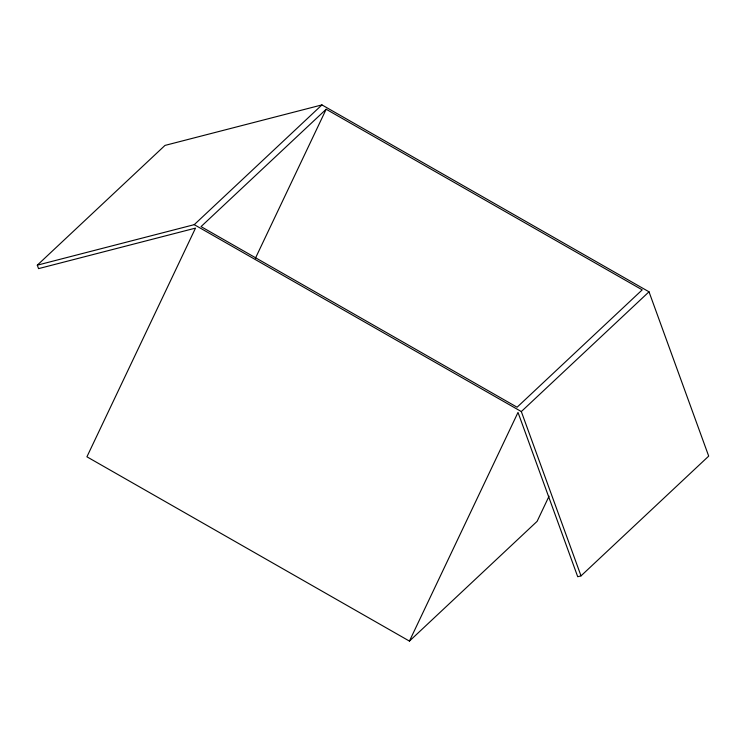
<?xml version="1.0" encoding="UTF-8"?>
<svg xmlns="http://www.w3.org/2000/svg" width="746" height="746" viewBox="0 0 746 746"><rect width="100%" height="100%" fill="white"/><g stroke="black" fill="none" stroke-linecap="round" stroke-linejoin="round"><path stroke-width="1.12" d="M255.384 258.312L326.17 109.252L642.222 289.858L517.09 407.213L201.038 226.607L326.17 109.252M409.433 641.094L518.013 412.417L577.712 576.723L581.013 575.875L708.7 456.123L649.011 291.807L321.936 104.906L164.987 145.414L37.3 265.166L38.559 268.625L195.508 228.117L86.918 456.804L409.433 641.094L537.111 521.342L549.065 496.165M37.3 265.166L194.249 224.658L321.936 104.906M581.013 575.875L521.323 411.559L649.011 291.807M194.249 224.658L521.323 411.559"/></g></svg>
